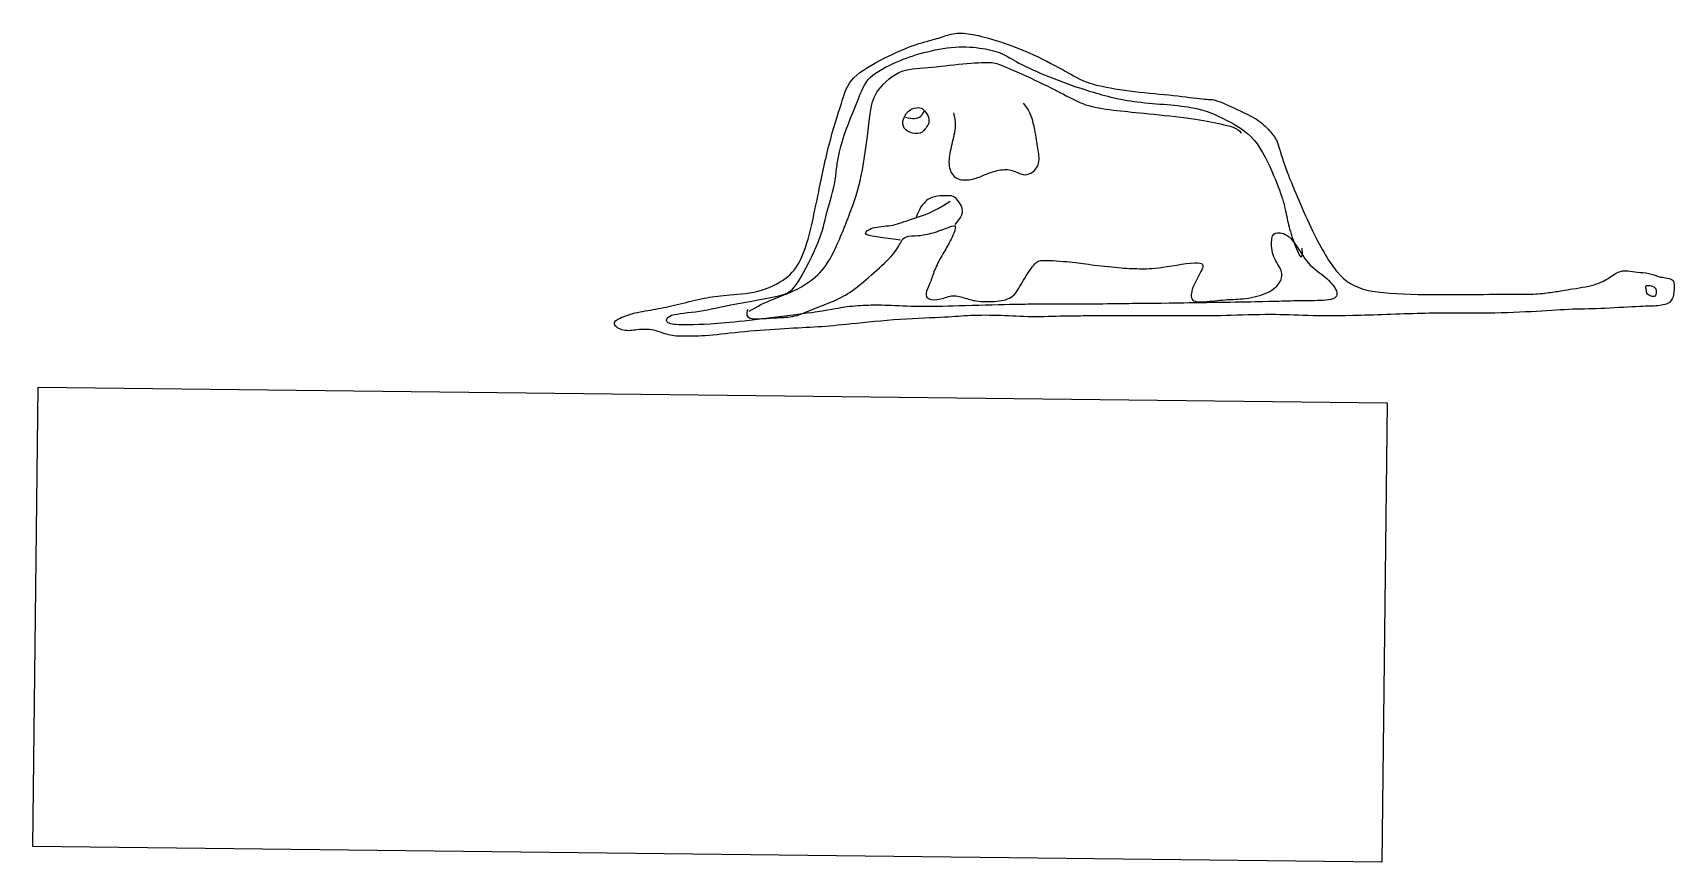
# Model space of a CAD drawing. Header units: millimetres. Extents: x -43 to 86, y -33 to 32.
import ezdxf

# ---------------------------------------------------------------- set-up
doc = ezdxf.new("R2010")
doc.units = ezdxf.units.MM
doc.header["$MEASUREMENT"] = 0
doc.layers.add('默认值', color=18, linetype='Continuous', true_color=0x000000)
picture_1 = doc.add_image_def('image1.jpg', size_in_pixel=(385, 131))

msp = doc.modelspace()

# ---------------------------------------------------------------- linework, layer by layer
at = {"layer": '默认值'}
for points in [[(3.02, 8.44), (3.36, 8.36), (4.1, 8.51), (4.93, 8.51), (5.48, 8.46), (6.75, 7.96), (7.85, 7.96), (9.51, 7.96), (12.55, 8.35), (15.8, 8.57), (18.4, 8.68), (20.66, 8.9), (24.86, 9.34), (28.67, 9.45), (30.16, 9.62), (32.81, 9.62), (35.07, 9.45), (37.89, 9.56), (39.32, 9.56), (41.42, 9.56), (44.01, 9.56), (47.66, 9.56), (50.2, 9.56), (54.23, 9.73), (56.66, 9.56), (60.74, 9.56), (66.87, 9.84), (70.57, 9.73), (74.71, 9.89), (77.52, 10.11), (79.84, 10.11), (82.99, 10.33), (84.59, 10.33), (85.47, 10.55), (85.75, 11.22), (85.75, 12.15), (85.69, 12.43), (85.03, 12.6), (84.59, 12.6), (83.76, 12.98), (82.82, 12.98), (82.11, 13.15), (81.33, 13.09), (80.56, 12.49), (79.46, 11.93), (77.08, 11.6), (76.25, 11.44), (74.93, 11.27), (73.11, 11.27), (70.79, 11.27), (65.38, 11.22), (61.18, 11.44), (59.25, 12.65), (57.37, 15.85), (54.94, 21.54), (54.56, 23.31), (54.06, 23.97), (53.07, 25.02), (51.69, 25.63), (49.59, 26.67), (48.87, 26.56), (46.44, 26.95), (43.24, 27.17), (40.09, 27.72), (38.93, 28.16), (37.22, 29.21), (34.13, 30.7), (31.81, 31.42), (30.1, 31.86), (28.78, 31.81), (27.78, 31.37), (26.18, 31.04), (23.59, 29.93), (20.77, 28.33), (20.28, 26.56), (19.17, 23.2), (18.29, 18.83), (17.74, 16.18), (17.02, 13.81), (15.97, 12.49), (13.65, 11.33), (10.95, 11.22), (9.46, 11), (7.41, 10.5), (5.76, 10.11), (4.1, 9.89), (2.61, 9.39), (2.06, 8.95), (2.68, 8.51), (3.02, 8.44)], [(12.78, 10.07), (12.51, 9.32), (13.87, 9.32), (15.03, 9.45), (16.53, 9.45), (17.96, 10.13), (19.67, 10.75), (20.96, 11.43), (22.8, 13), (24.37, 14.43), (24.92, 15.52), (25.19, 15.86), (26.21, 15.86), (27.37, 16.06), (28.8, 16.61), (29.35, 16.81), (28.73, 15.38), (28.19, 14.5), (27.51, 13.27), (27.23, 12.25), (26.82, 11.5), (26.82, 10.82), (28.05, 10.82), (28.94, 11.29), (29.96, 10.95), (30.84, 10.68), (32.48, 10.68), (33.78, 10.95), (34.46, 12.38), (35.41, 13.75), (35.82, 14.02), (38.34, 13.81), (39.7, 13.61), (42.09, 13.34), (43.66, 13.27), (45.09, 13.27), (48.91, 14.02), (48.56, 13.13), (47.75, 11.77), (47.61, 10.61), (48.91, 10.68), (50.61, 10.88), (52.18, 10.88), (54.09, 11.43), (54.9, 12.38), (54.9, 13.2), (54.02, 14.29), (54.02, 15.86), (54.36, 16.2), (55.58, 16), (56.81, 13.61), (57.97, 12.93), (59.2, 11.77), (59.33, 10.82), (57.43, 10.75), (55.45, 10.75), (54.09, 10.68), (44.68, 10.54), (43.04, 10.54), (39.98, 10.48), (37.39, 10.48), (35.34, 10.48), (34.05, 10.48), (29.07, 10.34), (26.35, 10.27), (23.62, 10.41), (22.19, 10.41), (20.28, 10.27), (19.39, 10), (10.88, 8.91), (7.54, 8.84), (6.31, 8.91), (6.38, 9.73), (9.04, 9.86), (11.42, 10.48), (15.85, 11.16), (16.6, 11.77), (18.65, 15.72), (18.92, 17.56), (19.74, 19.81), (19.87, 22.74), (21.58, 26.7), (22.12, 28.4), (24.57, 29.63), (26.55, 30.31), (29.21, 30.85), (31.39, 30.65), (32.96, 30.24), (33.84, 29.56), (36.57, 28.33), (39.23, 27.38), (42.98, 26.29), (48.16, 26.15), (50.47, 24.99), (52.79, 23.77), (54.36, 20.36), (55.04, 18.52), (55.31, 16.95), (55.58, 15.93), (56.54, 13.41), (56.47, 14.91)], [(12.91, 9.93), (14.2, 10.74), (16.39, 11.36), (18.27, 12.66), (19.34, 13.87), (21.09, 18.16), (21.85, 20.63), (22.47, 25.72), (22.68, 27.07), (24.65, 29.04), (26.84, 29.04), (29.85, 29.46), (32.13, 29.56), (32.65, 29.36), (35.98, 27.9), (37.95, 26.86), (39.51, 26.03), (41.9, 25.72), (44.08, 25.51), (48.03, 25.1), (50, 24.68), (51.45, 24.37), (51.66, 23.95)], [(25.14, 25.24), (25.01, 24.99), (24.95, 24.45), (25.49, 23.96), (26.47, 23.83), (26.87, 24.41), (27.1, 24.77), (27.05, 25.35), (26.6, 25.84), (26.47, 25.97), (25.71, 25.97), (25.26, 25.5), (25.14, 25.24)], [(29, 25.56), (29.21, 24.81), (29.07, 23.79), (28.66, 22.29), (28.59, 21.2), (29.14, 20.24), (30.43, 20.24), (31.39, 20.65), (32.27, 20.99), (33.43, 21.2), (34.32, 20.65), (35.07, 20.65), (35.89, 21.54), (35.61, 22.76), (35.48, 24.06), (35.07, 25.69), (34.52, 26.31)], [(25.22, 25.21), (25.84, 25.03), (26.47, 25.21), (26.56, 25.53), (26.69, 25.57), (26.69, 25.66)], [(24.84, 15.54), (22.53, 15.81), (21.71, 16.02), (22.73, 16.63), (24.3, 16.63), (25.53, 17.18), (27.37, 17.65), (28.73, 18.61)], [(29.14, 16.77), (29.89, 17.58), (29.62, 18.33), (29.07, 19.02), (28.66, 19.02), (27.71, 19.02), (26.89, 18.81), (26.28, 17.99), (26.07, 17.31)], [(83.57, 11.95), (83.45, 11.91), (83.6, 11.65), (83.53, 11.36), (83.92, 11.07), (84.29, 11.07), (84.36, 11.43), (84.29, 11.9), (83.68, 12), (83.57, 11.95)]]:
    msp.add_open_spline(points, degree=3, dxfattribs=at)

# ---------------------------------------------------------------- pictures from other files: only their frames are drawn
image = msp.add_image(picture_1, insert=(-43.49, -32.19), size_in_units=(106.23, 36.15), rotation=-0.6639, dxfattribs=at)

doc.saveas('drawing.dxf')
